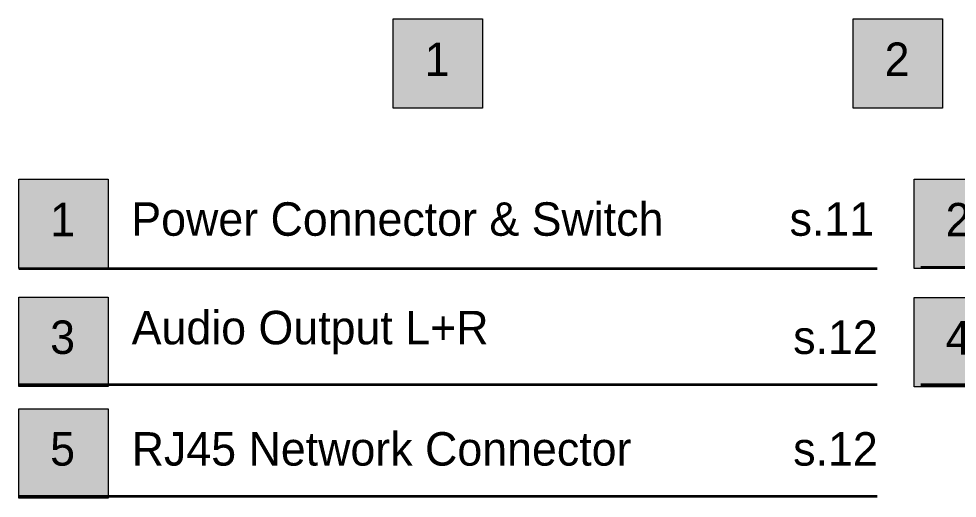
# Model space of a CAD drawing. Header units: inches. Extents: x 25 to 188, y -279 to -12.
# Drawn here: x 24.9 to 109, y -279.1 to -236.2 of the extents above; entities that cross this region are included whole.
import ezdxf

# ---------------------------------------------------------------- set-up
doc = ezdxf.new("R2010")
doc.units = ezdxf.units.IN
doc.header["$MEASUREMENT"] = 0
doc.layers.add('back panel', color=7, linetype='Continuous')
doc.layers.add('front panel', color=7, linetype='Continuous')

# ---------------------------------------------------------------- blocks, each defined once
blk = doc.blocks.new('block 5')
at = {"layer": 'front panel', "true_color": 0x1c1c1b}
h = blk.add_hatch(color=250, dxfattribs=at)
h.dxf.hatch_style = 2
h.paths.add_polyline_path([(66.444, -244.181), (58.444, -244.181), (58.444, -236.181), (66.444, -236.181)])
h = blk.add_hatch(color=250, dxfattribs=at)
h.dxf.hatch_style = 2
h.paths.add_polyline_path([(107.646, -244.181), (99.646, -244.181), (99.646, -236.181), (107.646, -236.181)])
at = {"layer": 'front panel', "lineweight": 0}
for points in [[(66.444, -244.181), (58.444, -244.181), (58.444, -236.181), (66.444, -236.181), (66.444, -244.181)], [(107.646, -244.181), (99.646, -244.181), (99.646, -236.181), (107.646, -236.181), (107.646, -244.181)]]:
    blk.add_lwpolyline(points, dxfattribs=at)
at = {"layer": 'front panel', "color": 18, "true_color": 0x000000, "char_height": 2.9972, "attachment_point": 7}
for s, insert in [('\\fAkzidenz-Grotesk BQ Medium|b0|i0|c0|p34;\\W1;1', (61.255, -241.304)), ('\\fAkzidenz-Grotesk BQ Medium|b0|i0|c0|p34;\\W1;2', (102.456, -241.304))]:
    blk.add_mtext(s, dxfattribs=dict(at, insert=insert))
blk = doc.blocks.new('block 11')
at = {"layer": 'back panel', "true_color": 0x1c1c1b}
h = blk.add_hatch(color=250, dxfattribs=at)
h.dxf.hatch_style = 2
h.paths.add_polyline_path([(32.889, -258.532), (24.889, -258.532), (24.889, -250.532), (32.889, -250.532)])
h = blk.add_hatch(color=250, dxfattribs=at)
h.dxf.hatch_style = 2
h.paths.add_polyline_path([(113.112, -258.549), (105.112, -258.549), (105.112, -250.549), (113.112, -250.549)])
h = blk.add_hatch(color=250, dxfattribs=at)
h.dxf.hatch_style = 2
h.paths.add_polyline_path([(32.889, -269.115), (24.889, -269.115), (24.889, -261.115), (32.889, -261.115)])
h = blk.add_hatch(color=250, dxfattribs=at)
h.dxf.hatch_style = 2
h.paths.add_polyline_path([(113.112, -269.132), (105.112, -269.132), (105.112, -261.132), (113.112, -261.132)])
h = blk.add_hatch(color=250, dxfattribs=at)
h.dxf.hatch_style = 2
h.paths.add_polyline_path([(32.889, -279.115), (24.889, -279.115), (24.889, -271.115), (32.889, -271.115)])
at = {"layer": 'back panel', "lineweight": 0}
for points in [[(32.889, -258.532), (24.889, -258.532), (24.889, -250.532), (32.889, -250.532), (32.889, -258.532)], [(113.112, -258.549), (105.112, -258.549), (105.112, -250.549), (113.112, -250.549), (113.112, -258.549)], [(32.889, -269.115), (24.889, -269.115), (24.889, -261.115), (32.889, -261.115), (32.889, -269.115)], [(113.112, -269.132), (105.112, -269.132), (105.112, -261.132), (113.112, -261.132), (113.112, -269.132)], [(32.889, -279.115), (24.889, -279.115), (24.889, -271.115), (32.889, -271.115), (32.889, -279.115)]]:
    blk.add_lwpolyline(points, dxfattribs=at)
at = {"layer": 'back panel', "color": 250, "lineweight": 35, "true_color": 0x1c1c1b}
for points in [[(24.889, -258.532), (101.79, -258.532)], [(105.704, -258.432), (185.09, -258.432)], [(24.889, -268.932), (101.79, -268.932)], [(105.704, -268.932), (185.09, -268.932)], [(24.889, -278.932), (101.79, -278.932)]]:
    blk.add_lwpolyline(points, dxfattribs=at)
at = {"layer": 'back panel', "color": 18, "true_color": 0x000000, "char_height": 2.9972, "attachment_point": 7}
for s, insert in [('\\fAkzidenz-Grotesk BQ Medium|b0|i0|c0|p34;\\W1;1', (27.7, -255.655)), ('\\fAkzidenz-Grotesk BQ Medium|b0|i0|c0|p34;\\W1;2', (107.922, -255.672)), ('\\fAkzidenz-Grotesk BQ Medium|b0|i0|c0|p34;\\W1;3', (27.7, -266.239)), ('\\fAkzidenz-Grotesk BQ Medium|b0|i0|c0|p34;\\W1;4', (107.922, -266.255)), ('\\fAkzidenz-Grotesk BQ Medium|b0|i0|c0|p34;\\W1;5', (27.7, -276.239))]:
    blk.add_mtext(s, dxfattribs=dict(at, insert=insert))
at = {"layer": 'back panel', "color": 250, "true_color": 0x1c1c1b, "char_height": 2.9972, "attachment_point": 7}
for s, insert in [('\\fAkzidenz-Grotesk BQ Medium|b0|i0|c0|p34;\\W1;Power Connector & Switch', (34.972, -255.655)), ('\\fAkzidenz-Grotesk BQ Medium|b0|i0|c0|p34;\\W1;s.11', (93.946, -255.655)), ('\\fAkzidenz-Grotesk BQ Medium|b0|i0|c0|p34;\\W1;Audio Output L+R', (35.003, -266.238)), ('\\fAkzidenz-Grotesk BQ Medium|b0|i0|c0|p34;\\W1;s.12', (94.27, -266.238)), ('\\fAkzidenz-Grotesk BQ Medium|b0|i0|c0|p34;\\W1;RJ45 Network Connector', (35.003, -276.238)), ('\\fAkzidenz-Grotesk BQ Medium|b0|i0|c0|p34;\\W1;s.12', (94.27, -276.238))]:
    blk.add_mtext(s, dxfattribs=dict(at, insert=insert))

msp = doc.modelspace()

# ---------------------------------------------------------------- block references
at = {"layer": 'back panel'}
msp.add_blockref('block 11', (0, 0), dxfattribs=at)
at = {"layer": 'front panel'}
msp.add_blockref('block 5', (0, 0), dxfattribs=at)

doc.saveas('drawing.dxf')
